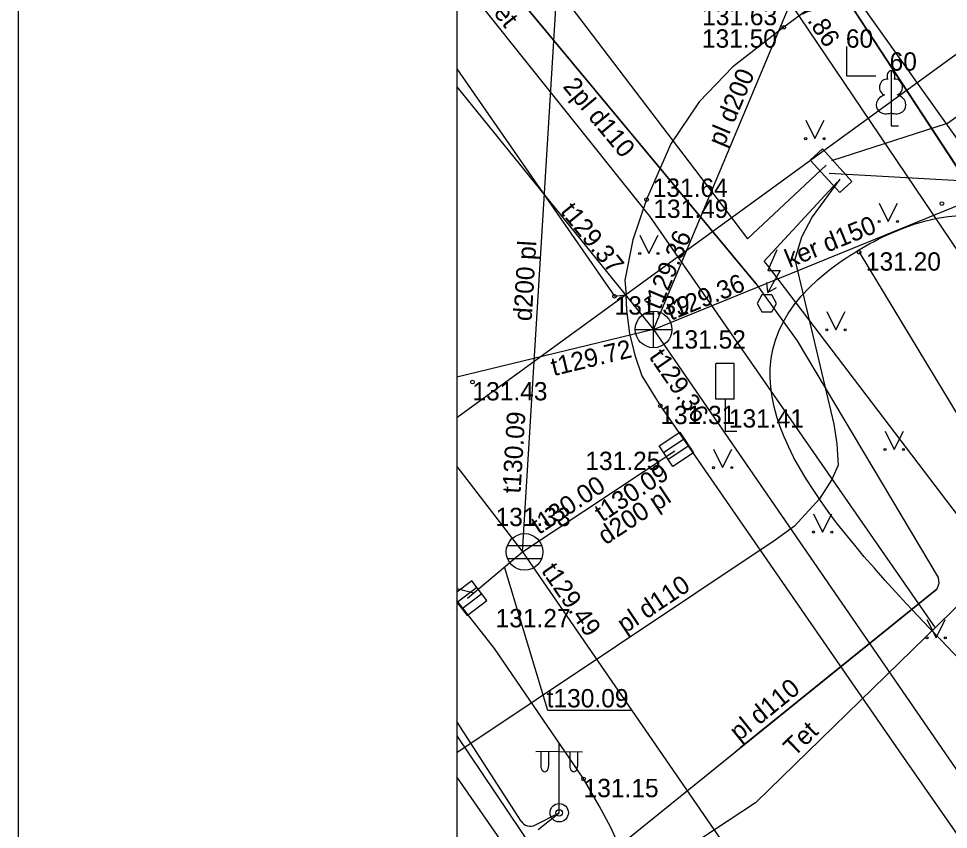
# Model space of a CAD drawing. Extents: x 636061 to 636258, y 303742 to 303882.
# Drawn here: x 636060.58 to 636085.93, y 303829.39 to 303851.5 of the extents above; entities that cross this region are included whole.
import ezdxf

# ---------------------------------------------------------------- set-up
doc = ezdxf.new("R2010")
doc.units = 0
for name, color, linetype in [('APGR_SARK_####_####_#', 7, 'Continuous'), ('APGS_ELEM_####_####_#', 7, 'Continuous'), ('APGS_VADP_ZSPR_####_#', 7, 'Continuous'), ('CELI_CAPM_####_####_#', 7, 'Continuous'), ('CELI_ELEM_####_####_#', 7, 'Continuous'), ('CELI_SEGL_####_####_#', 7, 'Continuous'), ('CKOM_ELEM_####_####_#', 7, 'Continuous'), ('ELEK_ACRL_####_####_#', 7, 'Continuous'), ('ELEK_ACRL_####_TKST_#', 7, 'Continuous'), ('ELEK_ELEM_####_####_#', 7, 'Continuous'), ('ELEK_VADP_VSPR_####_#', 7, 'Continuous'), ('ELEK_VADP_ZSPR_####_#', 7, 'Continuous'), ('LKAN_ELEM_####_####_#', 7, 'Continuous'), ('LKAN_ELEM_PAST_TKST_#', 7, 'Continuous'), ('LKAN_VADP_PAST_####_#', 7, 'Continuous'), ('LKAN_VADP_PAST_TKST_#', 7, 'Continuous'), ('RAMI_PLAN_####_TKST_#', 7, 'Continuous'), ('RELJ_AATZ_####_TKST_#', 7, 'Continuous'), ('RELJ_ELEM_####_####_#', 7, 'Continuous'), ('ROBZ_UZMR_####_####_#', 7, 'Continuous'), ('SAKK_KKAN_####_####_I', 7, 'Continuous'), ('SAKK_KKAN_####_TKST_I', 7, 'Continuous'), ('SAKT_VADP_KABE_####_#', 7, 'Continuous'), ('SAKT_VADP_KABE_TKST_#', 7, 'Continuous'), ('SKAN_ELEM_####_####_#', 7, 'Continuous'), ('SKAN_ELEM_PAST_TKST_#', 7, 'Continuous'), ('SKAN_VADP_PAST_####_#', 7, 'Continuous'), ('SKAN_VADP_PAST_TKST_#', 7, 'Continuous'), ('TERT_DIAM_####_TKST_#', 7, 'Continuous'), ('TERT_DZOG_####_####_#', 7, 'Continuous'), ('TERT_ELEM_####_####_#', 7, 'Continuous'), ('TERT_KONT_####_####_#', 7, 'Continuous'), ('UDTK_VADP_UDEN_####_#', 7, 'Continuous')]:
    doc.layers.add(name, color=color, linetype=linetype)

msp = doc.modelspace()

# ---------------------------------------------------------------- linework, layer by layer
at = {"layer": 'APGR_SARK_####_####_#'}
msp.add_line((636091.773, 303840.335), (636078.526, 303858.964), dxfattribs=at)
at = {"layer": 'APGS_ELEM_####_####_#'}
for p, q in [((636075.319, 303829.845), (636075.319, 303831.728)), ((636075.319, 303831.512), (636074.684, 303831.507)), ((636074.819, 303831.508), (636074.819, 303831.116)), ((636075.029, 303831.51), (636075.029, 303831.116)), ((636075.319, 303831.512), (636075.954, 303831.507)), ((636075.609, 303831.51), (636075.609, 303831.116)), ((636075.819, 303831.508), (636075.819, 303831.116))]:
    msp.add_line(p, q, dxfattribs=at)
for radius in [0.25, 0.09]:
    msp.add_circle((636075.319, 303829.845), radius, dxfattribs=at)
for centre, major_axis, start_param, end_param in [((636074.924, 303831.116), (0, 0.151), 1.570796, 4.712389), ((636075.714, 303831.116), (0, -0.151), 4.712389, 7.853982)]:
    msp.add_ellipse(centre, major_axis=major_axis, ratio=0.695971, start_param=start_param, end_param=end_param, dxfattribs=at)
at = {"layer": 'APGS_VADP_ZSPR_####_#'}
for p in [(636074.67, 303829.513), (636074.749, 303829.391)]:
    msp.add_line(p, (636075.319, 303829.845), dxfattribs=at)
msp.add_lwpolyline([(636074.281, 303829.618), (636072.53, 303832.337)], dxfattribs=at)
msp.add_arc((636074.533, 303829.781), 0.3, 212.7837, 297.047, dxfattribs=at)
at = {"layer": 'CELI_CAPM_####_####_#'}
for points in [[(636084.806, 303853.749), (636081.44, 303851.265), (636080.051, 303850.185), (636079.136, 303849.233), (636078.366, 303848.087), (636077.7, 303846.566), (636077.33, 303845.468), (636077.113, 303844.368), (636077.141, 303843.963)], [(636077.132, 303843.968), (636077.151, 303843.551), (636077.233, 303842.901), (636077.389, 303842.296), (636077.574, 303841.761), (636077.831, 303841.331), (636078.086, 303840.922), (636080.044, 303838.101), (636084.582, 303831.532), (636087.421, 303827.452), (636092.856, 303819.612), (636098.519, 303811.451), (636103.935, 303803.622), (636110.436, 303794.225), (636117.01, 303784.734), (636121.43, 303778.343)], [(636077.304, 303827.919), (636077.093, 303828.631), (636076.726, 303829.442), (636076.412, 303830.035), (636075.975, 303830.786), (636073.552, 303834.324), (636072.794, 303835.295), (636072.53, 303835.634)], [(636077.274, 303823.978), (636072.53, 303830.827)]]:
    msp.add_lwpolyline(points, dxfattribs=at)
at = {"layer": 'CELI_ELEM_####_####_#'}
for p, q in [((636080.092, 303842.096), (636079.592, 303842.096)), ((636079.592, 303841.127), (636079.592, 303842.096)), ((636080.092, 303841.127), (636080.092, 303842.096)), ((636080.092, 303841.127), (636079.592, 303841.127)), ((636079.846, 303841.127), (636079.846, 303840.249)), ((636079.846, 303840.249), (636080.161, 303840.249))]:
    msp.add_line(p, q, dxfattribs=at)
at = {"layer": 'CELI_SEGL_####_####_#'}
msp.add_lwpolyline([(636072.53, 303850.127), (636076.83, 303843.93), (636077.132, 303843.968)], dxfattribs=at)
at = {"layer": 'CKOM_ELEM_####_####_#'}
msp.add_line((636081.003, 303844.033), (636081.244, 303844.172), dxfattribs=at)
msp.add_lwpolyline([(636081.252, 303845.195), (636081.003, 303844.632), (636081.339, 303844.632), (636081.003, 303844.033), (636080.981, 303844.303)], dxfattribs=at)
msp.add_lwpolyline([(636080.847, 303843.503), (636081.113, 303843.503), (636081.246, 303843.733), (636081.113, 303843.964), (636080.847, 303843.964), (636080.714, 303843.733)], close=True, dxfattribs=at)
at = {"layer": 'ELEK_ACRL_####_####_#'}
for points in [[(636080.684, 303844.281), (636072.53, 303854.099)], [(636082.969, 303847.125), (636082.214, 303846.096), (636081.921, 303845.537), (636081.747, 303844.931), (636082.803, 303840.438), (636082.892, 303839.905), (636082.928, 303839.32), (636082.748, 303838.932), (636082.419, 303838.408), (636081.736, 303837.661), (636081.204, 303837.279), (636072.53, 303831.475)], [(636072.53, 303825.373), (636085.615, 303835.946)]]:
    msp.add_lwpolyline(points, dxfattribs=at)
at = {"layer": 'ELEK_ELEM_####_####_#'}
msp.add_lwpolyline([(636082.494, 303847.947), (636083.301, 303847.059), (636082.968, 303846.757), (636082.161, 303847.645)], close=True, dxfattribs=at)
at = {"layer": 'ELEK_VADP_VSPR_####_#'}
msp.add_line((636080.121, 303831.507), (636080.257, 303831.617), dxfattribs=at)
for points in [[(636072.53, 303854.099), (636080.684, 303844.281), (636081.811, 303842.714), (636085.648, 303836.263), (636085.667, 303836.098), (636085.615, 303835.946), (636080.257, 303831.617)], [(636072.53, 303825.373), (636080.035, 303831.437)]]:
    msp.add_lwpolyline(points, dxfattribs=at)
at = {"layer": 'ELEK_VADP_ZSPR_####_#'}
for points in [[(636072.53, 303855.909), (636080.051, 303846.021), (636080.45, 303845.496), (636082.601, 303847.502)], [(636082.753, 303847.635), (636085.908, 303848.653), (636087.11, 303849.511)], [(636082.675, 303847.289), (636088.819, 303846.937)], [(636082.969, 303847.125), (636082.214, 303846.096), (636081.921, 303845.537), (636081.747, 303844.931), (636082.803, 303840.438), (636082.892, 303839.905), (636082.928, 303839.32), (636082.748, 303838.932), (636082.419, 303838.408), (636081.736, 303837.661), (636081.204, 303837.279), (636072.53, 303831.475)], [(636126.9, 303778.343), (636121.388, 303786.584), (636120.904, 303787.308), (636109.955, 303803.617), (636110.491, 303804.28), (636110.261, 303804.898), (636109.766, 303805.127), (636109.256, 303804.863), (636100.809, 303817.348), (636092.363, 303829.833), (636080.999, 303844.774), (636080.911, 303844.89), (636082.902, 303847.053)]]:
    msp.add_lwpolyline(points, dxfattribs=at)
at = {"layer": 'LKAN_ELEM_####_####_#'}
for p, q in [((636078.731, 303840.039), (636078.169, 303839.665)), ((636078.855, 303839.852), (636078.294, 303839.477)), ((636073.908, 303837.132), (636074.844, 303837.132)), ((636073.908, 303836.782), (636074.844, 303836.782)), ((636072.53, 303835.861), (636072.53, 303835.588)), ((636073.07, 303835.992), (636072.535, 303835.581)), ((636073.207, 303835.814), (636072.672, 303835.403))]:
    msp.add_line(p, q, dxfattribs=at)
msp.add_lwpolyline([(636078.606, 303840.226), (636078.98, 303839.664), (636078.418, 303839.29), (636078.044, 303839.852)], close=True, dxfattribs=at)
msp.add_lwpolyline([(636072.53, 303835.588), (636072.809, 303835.224), (636073.344, 303835.635), (636072.934, 303836.171), (636072.53, 303835.861)], dxfattribs=at)
msp.add_circle((636074.376, 303836.957), 0.5, dxfattribs=at)
at = {"layer": 'LKAN_VADP_PAST_####_#'}
for q in [(636075.414, 303854.828), (636078.474, 303839.715)]:
    msp.add_line((636074.316, 303836.958), q, dxfattribs=at)
for points in [[(636072.53, 303839.29), (636074.316, 303836.958)], [(636072.821, 303835.695), (636074.316, 303836.958)], [(636074.316, 303836.958), (636102.638, 303795.853)]]:
    msp.add_lwpolyline(points, dxfattribs=at)
at = {"layer": 'LKAN_VADP_PAST_TKST_#'}
for points in [[(636077.303, 303832.632), (636075.005, 303832.632), (636073.831, 303836.548)], [(636072.53, 303835.959), (636072.992, 303835.84)]]:
    msp.add_lwpolyline(points, dxfattribs=at)
at = {"layer": 'RAMI_PLAN_####_TKST_#'}
msp.add_line((636072.53, 303864.307), (636072.53, 303778.343), dxfattribs=at)
msp.add_lwpolyline([(636060.58, 303741.745), (636060.58, 303882.404), (636258.08, 303882.404), (636258.08, 303741.745)], close=True, dxfattribs=at)
at = {"layer": 'RELJ_ELEM_####_####_#'}
for centre in [(636081.44, 303851.265), (636077.7, 303846.566), (636085.751, 303846.457), (636083.495, 303845.128), (636076.83, 303843.93), (636072.954, 303841.589), (636078.076, 303840.942), (636075.984, 303830.77)]:
    msp.add_circle(centre, 0.05, dxfattribs=at)
at = {"layer": 'ROBZ_UZMR_####_####_#'}
msp.add_line((636080.621, 303855.924), (636107.61, 303814.69), dxfattribs=at)
for points in [[(636074.488, 303864.307), (636072.53, 303864.307), (636072.53, 303821.312)], [(636130.584, 303778.343), (636131.57, 303779.29), (636107.61, 303814.69), (636077.22, 303861.12), (636074.488, 303864.307)], [(636087.095, 303864.307), (636077.22, 303861.12), (636107.61, 303814.69), (636131.57, 303779.29), (636180.471, 303826.314)], [(636087.095, 303864.307), (636077.22, 303861.12), (636107.61, 303814.69), (636131.57, 303779.29), (636180.471, 303826.314)]]:
    msp.add_lwpolyline(points, dxfattribs=at)
at = {"layer": 'SAKK_KKAN_####_####_I'}
msp.add_lwpolyline([(636072.53, 303863.809), (636080.435, 303853.684), (636092.241, 303836.189), (636107.962, 303812.212), (636117.635, 303797.204), (636124.333, 303787.226)], dxfattribs=at)
at = {"layer": 'SAKT_VADP_KABE_####_#'}
for points in [[(636072.53, 303852.692), (636077.785, 303846.113), (636085.573, 303834.889)], [(636092.968, 303840.688), (636089.225, 303838.447), (636080.673, 303830.116), (636076.865, 303827.604), (636072.53, 303824.473)]]:
    msp.add_lwpolyline(points, dxfattribs=at)
at = {"layer": 'SKAN_ELEM_####_####_#'}
for p, q in [((636077.893, 303842.525), (636077.893, 303843.525)), ((636077.393, 303843.025), (636078.393, 303843.025))]:
    msp.add_line(p, q, dxfattribs=at)
msp.add_circle((636077.893, 303843.025), 0.5, dxfattribs=at)
at = {"layer": 'SKAN_VADP_PAST_####_#'}
for p, q in [((636077.893, 303843.025), (636083.348, 303856.027)), ((636072.53, 303849.644), (636077.893, 303843.025)), ((636077.893, 303843.025), (636088.535, 303847.365)), ((636077.893, 303843.025), (636072.53, 303841.72)), ((636077.893, 303843.025), (636107.156, 303800.439))]:
    msp.add_line(p, q, dxfattribs=at)
at = {"layer": 'TERT_DZOG_####_####_#'}
msp.add_lwpolyline([(636083.495, 303845.128), (636108.303, 303804.101), (636113.284, 303803.939), (636115.796, 303806.307)], dxfattribs=at)
at = {"layer": 'TERT_ELEM_####_####_#'}
for p, q in [((636083.155, 303850.744), (636083.155, 303849.944)), ((636083.155, 303849.944), (636083.955, 303849.944)), ((636082.039, 303848.728), (636082.289, 303848.228)), ((636082.289, 303848.228), (636082.539, 303848.728)), ((636084.366, 303848.928), (636084.366, 303848.581)), ((636084.366, 303848.581), (636084.566, 303848.581)), ((636084.042, 303846.468), (636084.292, 303845.968)), ((636084.292, 303845.968), (636084.542, 303846.468)), ((636077.514, 303845.598), (636077.764, 303845.098)), ((636077.764, 303845.098), (636078.014, 303845.598)), ((636082.614, 303843.516), (636082.864, 303843.016)), ((636082.864, 303843.016), (636083.114, 303843.516)), ((636084.203, 303840.253), (636084.453, 303839.753)), ((636084.453, 303839.753), (636084.703, 303840.253)), ((636079.525, 303839.757), (636079.775, 303839.257)), ((636079.775, 303839.257), (636080.025, 303839.757)), ((636082.25, 303838), (636082.5, 303837.5)), ((636082.5, 303837.5), (636082.75, 303838)), ((636085.346, 303835.115), (636085.596, 303834.615)), ((636085.596, 303834.615), (636085.846, 303835.115))]:
    msp.add_line(p, q, dxfattribs=at)
for points in [[(636084.366, 303850.081), (636084.366, 303848.928)], [(636084.456, 303849.849), (636084.455, 303849.85)]]:
    msp.add_lwpolyline(points, dxfattribs=at)
for centre, radius in [((636082.039, 303848.227), 0.028), ((636082.539, 303848.227), 0.0263), ((636084.042, 303845.968), 0.028), ((636084.542, 303845.968), 0.0263), ((636077.513, 303845.098), 0.028), ((636078.013, 303845.098), 0.0263), ((636082.614, 303843.015), 0.028), ((636083.114, 303843.015), 0.0263), ((636084.202, 303839.753), 0.028), ((636084.702, 303839.753), 0.0263), ((636079.525, 303839.256), 0.028), ((636080.025, 303839.256), 0.0263), ((636082.25, 303837.5), 0.028), ((636082.75, 303837.5), 0.0263), ((636085.346, 303834.615), 0.028), ((636085.846, 303834.615), 0.0263)]:
    msp.add_circle(centre, radius, dxfattribs=at)
for centre, major_axis, ratio, start_param, end_param in [((636084.366, 303849.931), (0, -0.15), 0.707107, 3.14537, 5.287485), ((636084.366, 303849.931), (0, -0.15), 0.707107, 0.995701, 3.137816), ((636084.238, 303849.636), (-0.039, -0.212), 0.861323, 3.141593, 6.283185), ((636084.494, 303849.636), (0.039, -0.212), 0.861323, 0, 3.141593), ((636084.276, 303849.174), (0.307, 0.095), 0.814445, 1.570796, 4.752015), ((636084.456, 303849.174), (-0.307, 0.095), 0.814445, 1.531171, 4.712389)]:
    msp.add_ellipse(centre, major_axis=major_axis, ratio=ratio, start_param=start_param, end_param=end_param, dxfattribs=at)
at = {"layer": 'TERT_KONT_####_####_#'}
msp.add_spline([(636116.482, 303805.579), (636113.667, 303802.926), (636113.392, 303802.951), (636108.424, 303803.106), (636107.728, 303803.119), (636095.184, 303823.865), (636082.639, 303844.611), (636084.351, 303845.645), (636096.614, 303825.364), (636108.878, 303805.083), (636108.927, 303805.084), (636109.806, 303805.033), (636112.32, 303804.937), (636112.901, 303804.952), (636115.11, 303807.034), (636116.061, 303807.853)], degree=3, dxfattribs=at)
at = {"layer": 'UDTK_VADP_UDEN_####_#'}
for p, q in [((636072.53, 303840.62), (636086.338, 303850.674)), ((636072.53, 303831.944), (636076.498, 303826.052))]:
    msp.add_line(p, q, dxfattribs=at)

# ---------------------------------------------------------------- texts
at = {"layer": 'ELEK_ACRL_####_TKST_#'}
for s, rotation, p in [('2pl d110', 309.7085, (636075.401, 303849.641)), ('pl d110', 33.7891, (636077.11, 303834.72)), ('pl d110', 38.9389, (636080.218, 303831.778))]:
    msp.add_text(s, height=0.5, rotation=rotation, dxfattribs=at).set_placement(p)
at = {"layer": 'LKAN_ELEM_PAST_TKST_#'}
for s, p in [('131.25', (636076.032, 303839.19)), ('131.33', (636073.585, 303837.662)), ('131.27', (636073.585, 303834.901))]:
    msp.add_text(s, height=0.5, dxfattribs=at).set_placement(p)
at = {"layer": 'LKAN_VADP_PAST_TKST_#'}
for s, rotation, p in [('d200 pl', 86.5457, (636074.566, 303843.241)), ('t130.09', 86.484, (636074.263, 303838.544)), ('t130.09', 33.5685, (636076.496, 303837.758)), ('t130.00', 33.5467, (636074.765, 303837.416)), ('d200 pl', 33.5685, (636076.584, 303837.133)), ('t129.49', 304.5675, (636074.814, 303836.441))]:
    msp.add_text(s, height=0.5, rotation=rotation, dxfattribs=at).set_placement(p)
msp.add_text('t130.09', height=0.5, dxfattribs=at).set_placement((636074.977, 303832.718))
at = {"layer": 'RELJ_AATZ_####_TKST_#'}
for s, p in [(' 131.63', (636079.03, 303851.32)), (' 131.50', (636079.024, 303850.708)), (' 131.64', (636077.684, 303846.64)), (' 131.49', (636077.7, 303846.066)), (' 131.20', (636083.495, 303844.628)), ('131.39', (636076.83, 303843.43)), ('131.43', (636072.954, 303841.089)), ('131.31', (636078.076, 303840.442)), (' 131.41', (636079.759, 303840.348)), ('131.15', (636075.984, 303830.27))]:
    msp.add_text(s, height=0.5, dxfattribs=at).set_placement(p)
at = {"layer": 'SAKK_KKAN_####_TKST_I'}
msp.add_text('c.a.127.86', height=0.5, rotation=304.0125, dxfattribs=at).set_placement((636080.842, 303853.266))
at = {"layer": 'SAKT_VADP_KABE_TKST_#'}
for rotation, p in [(308.6148, (636073.253, 303851.971)), (44.25, (636081.726, 303831.351))]:
    msp.add_text('Tet', height=0.5, rotation=rotation, dxfattribs=at).set_placement(p)
at = {"layer": 'SKAN_ELEM_PAST_TKST_#'}
msp.add_text(' 131.52', height=0.5, dxfattribs=at).set_placement((636078.178, 303842.503))
at = {"layer": 'SKAN_VADP_PAST_TKST_#'}
for s, rotation, p in [('pl d200', 67.2389, (636079.808, 303847.977)), ('t129.37', 309.0402, (636075.331, 303846.233)), ('ker d150', 22.1844, (636081.597, 303844.697)), ('t129.36', 67.2389, (636078.07, 303843.533)), ('t129.36', 22.1844, (636078.361, 303843.257)), ('t129.72', 13.5559, (636075.165, 303841.751)), ('t129.36', 304.4949, (636077.75, 303842.277))]:
    msp.add_text(s, height=0.5, rotation=rotation, dxfattribs=at).set_placement(p)
at = {"layer": 'TERT_DIAM_####_TKST_#'}
for p in [(636082.949, 303850.708), (636084.141, 303850.081)]:
    msp.add_text(' 60', height=0.5, dxfattribs=at).set_placement(p)

doc.saveas('drawing.dxf')
